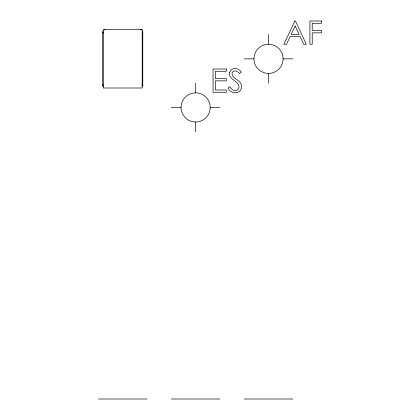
<?xml version="1.0" encoding="UTF-8"?>
<svg xmlns="http://www.w3.org/2000/svg" width="420" height="420" viewBox="0 0 420 420"><rect width="100%" height="100%" fill="white"/><g stroke="black" fill="none" stroke-linecap="round" stroke-linejoin="round"><path stroke-width="0.63" d="M103.021 86.788A2.431 2.431 0 0 1 102.695 85.575L103.446 84.509M142.039 33.185L142.79 32.12A2.431 2.431 0 0 0 142.464 30.907M244.225 58.847L253.974 58.847M283.07 58.847L292.819 58.847M171.334 107.441L181.083 107.441M210.184 107.441L219.928 107.441M98.448 399L147.037 399M171.334 399L219.928 399M244.225 399L292.819 399M142.039 84.509L142.79 85.575A2.431 2.431 0 0 1 142.464 86.788M103.021 30.907A2.431 2.431 0 0 0 102.695 32.12L103.446 33.185M268.522 34.55L268.522 44.268A14.579 14.579 0 0 1 283.07 57.929L283.07 59.761A14.579 14.579 0 0 1 268.522 73.427L268.522 83.144M195.631 83.144L195.631 92.862A14.579 14.579 0 0 1 210.184 106.523L210.184 108.355A14.579 14.579 0 0 1 195.631 122.015L195.631 131.738M142.79 32.12L142.79 85.575M102.695 32.12L102.695 85.575M103.913 30.014A2.431 2.431 0 0 1 105.126 29.689M140.359 29.689A2.431 2.431 0 0 1 141.572 30.014M268.522 73.427A14.579 14.579 0 0 1 253.974 59.761L253.974 57.929A14.579 14.579 0 0 1 268.522 44.268M195.631 122.015A14.579 14.579 0 0 1 181.083 108.355L181.083 106.523A14.579 14.579 0 0 1 195.631 92.862M229.661 72.429C227.834 79.811 239.663 80.792 238.975 87.644A3.853 3.853 0 0 1 237.006 90.053C234.187 91.665 231.131 89.355 229.982 86.756L228.008 87.943C229.971 93.571 238.702 94.715 241.143 88.961A5.854 5.854 0 0 0 241.343 84.845C240.061 79.495 231.189 78.566 232.103 72.634C233.714 69.499 238.061 71.001 239.332 73.673L241.232 72.235C239.038 67.541 231.152 66.98 229.661 72.429M294.871 21L283.878 44.268L286.471 44.268L290.094 36.614L300.121 36.614L303.781 44.268L306.29 44.268L295.439 21L294.871 21M295.144 25.946L291.16 34.366L299.114 34.366L295.144 25.946M321.552 21L309.897 21L309.897 44.268L312.223 44.268L312.223 32.849L321.552 32.849L321.552 30.571L312.223 30.571L312.223 23.279L321.552 23.279L321.552 21M142.18 29.689L103.304 29.689L103.304 88.001L142.18 88.001L142.18 29.689M226.391 69.006L213.055 69.006L213.055 92.274L226.296 92.274L226.296 90.001L215.381 90.001L215.381 80.855L226.296 80.855L226.296 78.577L215.381 78.577L215.381 71.285L226.391 71.285L226.391 69.006"/></g></svg>
